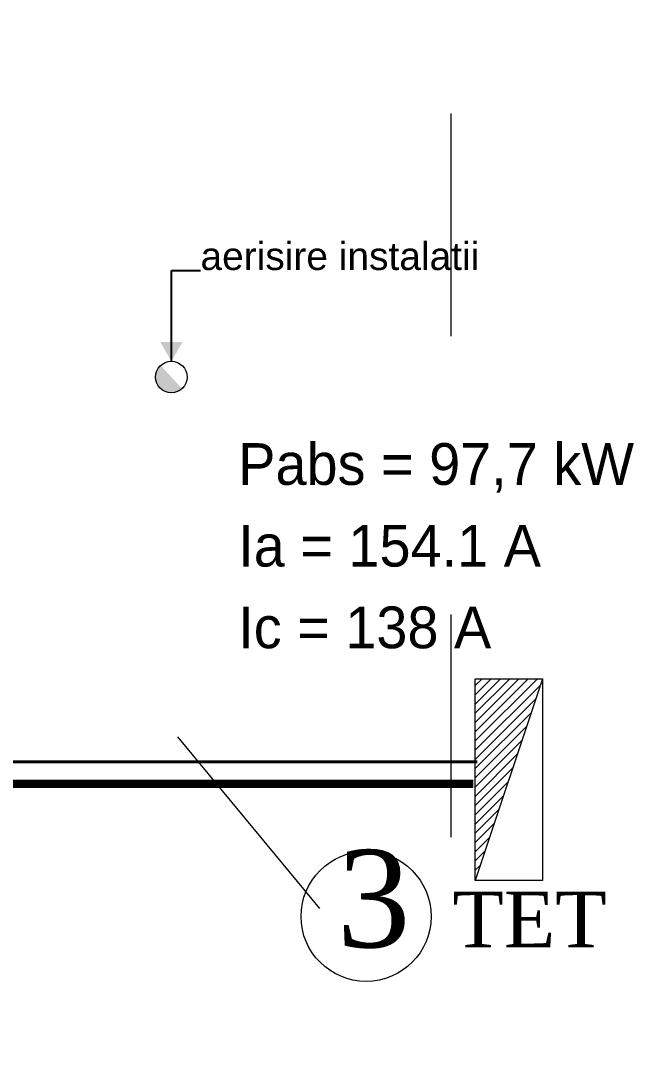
# Model space of a CAD drawing. Header units: millimetres. Extents: x 1322820 to 1391563, y 1051909 to 1098256.
# Drawn here: x 1363663 to 1365897, y 1080718 to 1084484 of the extents above; entities that cross this region are included whole.
import ezdxf

# ---------------------------------------------------------------- set-up
doc = ezdxf.new("R2010")
doc.units = ezdxf.units.MM
doc.header["$MEASUREMENT"] = 0
doc.linetypes.add('AStair_dashed', pattern=[1800, 800, -1000])
doc.linetypes.add('DUBLU_INTRERUPT', pattern=[1.093612, 0.529167, -0.211667, 0.141111, -0.211667])
doc.layers.get('0').update_dxf_attribs({"true_color": 0x787878})
for name, color, linetype, lineweight, true_color in [('arhitectura - adnotatii_Pen_No__1', 7, 'Continuous', 13, 0x787878), ('instalatii - echipamente_Pen_No__21', 7, 'Continuous', 20, 0x787878), ('instalatii - echipamente_Pen_No__244', 7, 'Continuous', 13, 0x787878), ('New_arhitectura - desen 2D_Pen_No__2', 7, 'Continuous', 13, 0x787878)]:
    doc.layers.add(name, color=color, linetype=linetype, lineweight=lineweight, true_color=true_color)
doc.layers.add('Circuite', color=7, linetype='Continuous', lineweight=25)
doc.layers.add('Tema electrice', color=7, linetype='Continuous', lineweight=13)
doc.layers.add('circuite prize vitali', color=1, linetype='Continuous')
doc.layers.add('ELECTRICE', color=1, linetype='Continuous')
doc.styles.add('GENERATED_STYLE_2', font='arial.ttf')
doc.styles.add('GENERATED_STYLE_3', font='ariali.ttf')
doc.dimstyles.new('GENERATED_STYLE__2', dxfattribs={"dimtxt": 0.18, "dimasz": 76, "dimexe": 0.18, "dimexo": 0.0625, "dimgap": 0.09, "dimtad": 0, "dimtih": 1, "dimtoh": 1, "dimdec": 4, "dimzin": 0, "dimdsep": 46, "dimcen": 0.09, "dimadec": 0, "dimazin": 0, "dimtfac": 1, "dimtdec": 4, "dimtmove": 0, "dimatfit": 3, "dimldrblk": 'ARROWHEAD_16', "dimfxl": 1, "dimtolj": 1, "dimtzin": 0, "dimarcsym": 0})

# ---------------------------------------------------------------- blocks, each defined once
blk = doc.blocks.new('ARROWHEAD_16')
at = {"linetype": 'Continuous', "lineweight": 0}
blk.add_hatch(color=0, dxfattribs=at).paths.add_polyline_path([(-0.9093, 0.525), (0, 0), (-0.9093, -0.525)])
at = {"color": 0, "linetype": 'Continuous', "lineweight": 0}
blk.add_line((0, 0), (-1, 0), dxfattribs=at)
blk = doc.blocks.new('terasa')
at = {"layer": 'instalatii - echipamente_Pen_No__244', "linetype": 'Continuous', "lineweight": 13}
blk.add_hatch(color=256, dxfattribs=at).paths.add_polyline_path([(1364241.188, 1083162.655), (1364164.395, 1083246.096, 0.41421356), (1364161.071, 1083165.979, 0.41421356)])
at = {"layer": 'instalatii - echipamente_Pen_No__21', "linetype": 'AStair_dashed', "lineweight": 20, "flags": 128}
blk.add_lwpolyline([(1365930.187, 1084211.858), (1365930.187, 1081442.628), (1365208.209, 1081442.628), (1365208.209, 1084211.858)], close=True, dxfattribs=at)
at = {"layer": 'instalatii - echipamente_Pen_No__21', "linetype": 'Continuous', "lineweight": 20}
blk.add_circle((1364203.111, 1083204.025), 56.7, dxfattribs=at)
at = {"layer": 'New_arhitectura - desen 2D_Pen_No__2', "linetype": 'AStair_dashed', "lineweight": 13}
blk.add_line((1361928.539, 1084683.356), (1366250.832, 1079464.932), dxfattribs=at)
at = {"layer": 'arhitectura - adnotatii_Pen_No__1', "linetype": 'Continuous', "lineweight": 13, "insert": (1364307.516, 1083587.402), "char_height": 100, "attachment_point": 7, "style": 'GENERATED_STYLE_2'}
blk.add_mtext('\\A1;aerisire instalatii', dxfattribs=at)
at = {"layer": 'arhitectura - adnotatii_Pen_No__1', "linetype": 'Continuous', "lineweight": 13, "annotation_type": 0, "has_hookline": 1, "hookline_direction": 0, "text_width": 987.04}
blk.add_leader([(1364203.111, 1083260.725), (1364203.111, 1083587.402), (1364307.426, 1083587.402)], dimstyle='GENERATED_STYLE__2', dxfattribs=at)

msp = doc.modelspace()

# ---------------------------------------------------------------- block references
msp.add_blockref('terasa', (0, 0))

# ---------------------------------------------------------------- next in the draw order: hatches: boundary and pattern name
at = {"layer": 'ELECTRICE', "lineweight": 20}
h = msp.add_hatch(dxfattribs=at)
h.set_pattern_fill('ANSI31', color=256, scale=187.5, style=0)
h.set_pattern_definition([(45, (-1333715.066, -950951.953), (-16.57281518, 16.57281518), [])])
h.paths.add_polyline_path([(1365294.3, 1081395.7), (1365535.8, 1082120), (1365294.3, 1082120)])

# ---------------------------------------------------------------- next in the draw order: linework, layer by layer
at = {"layer": 'Circuite', "lineweight": 20}
msp.add_line((1365535.8, 1082120), (1365294.3, 1081395.7), dxfattribs=at)
msp.add_lwpolyline([(1365294.3, 1082120), (1365535.8, 1082120), (1365535.8, 1081395.7), (1365294.3, 1081395.7)], close=True, dxfattribs=at)
at = {"layer": 'Circuite', "linetype": 'DUBLU_INTRERUPT', "lineweight": 20, "ltscale": 1000, "const_width": 10}
msp.add_lwpolyline([(1365302.2, 1081821.6), (1362043.1, 1081821.6), (1362043.1, 1078715.6), (1362043.1, 1068991.6), (1363227.8, 1068991.6)], dxfattribs=at)
at = {"layer": 'Circuite', "lineweight": 20}
msp.add_circle((1364902.4, 1081266.4), 233.6, dxfattribs=at)
at = {"layer": 'circuite prize vitali', "lineweight": 20, "const_width": 30}
msp.add_lwpolyline([(1361466.6, 1079915), (1361466.6, 1078727.1), (1362128.6, 1078727.1), (1362128.6, 1081742.8), (1365287.6, 1081742.8)], dxfattribs=at)

# ---------------------------------------------------------------- next in the draw order: texts
at = {"layer": 'circuite prize vitali', "linetype": 'Continuous', "insert": (1364797.4, 1081505.4), "char_height": 400, "width": 2184.213, "attachment_point": 1}
msp.add_mtext('{\\fTimes New Roman|b0|i0|c0|p18;\\H0.875x;3\\H1.1429x; \\H0.5x;TET}', dxfattribs=at)
at = {"layer": 'Tema electrice', "color": 7, "linetype": 'Continuous', "lineweight": 13, "insert": (1364443.1, 1082966.7), "char_height": 150, "attachment_point": 1, "line_spacing_factor": 1.173664, "style": 'GENERATED_STYLE_3'}
msp.add_mtext('\\A1;{\\fCentury Gothic|b0|i0|c238|p34;Pabs = 97,7 kW\\PIa = 154.1 A\\PIc = 138 A}', dxfattribs=at)

doc.saveas('drawing.dxf')
